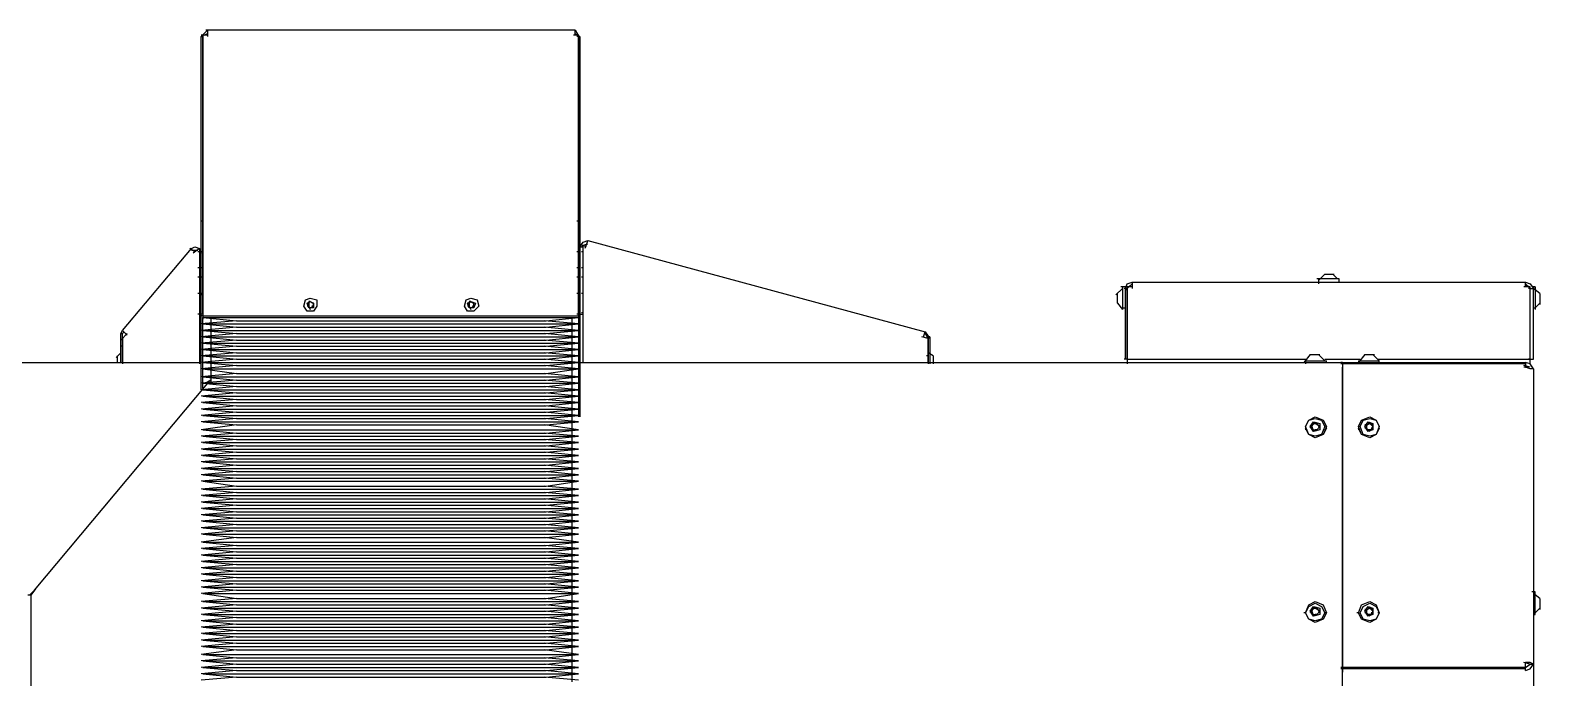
# Model space of a CAD drawing. Header units: inches. Extents: x 13215 to 16529, y 27038 to 34809.
# Drawn here: x 15402 to 16528, y 30977 to 31461 of the extents above; entities that cross this region are included whole.
import ezdxf

# ---------------------------------------------------------------- set-up
doc = ezdxf.new("R2010")
doc.units = ezdxf.units.IN
doc.header["$MEASUREMENT"] = 0
doc.layers.add('MAQUINAS', color=181, linetype='Continuous')

msp = doc.modelspace()

# ---------------------------------------------------------------- linework, layer by layer
at = {"layer": 'MAQUINAS'}
for points in [[(15529.1, 31455.7), (15533.9, 31460.5)], [(15533.9, 31456.9), (15529.1, 31456.9)], [(15530.3, 31455.7), (15529.1, 31455.7)], [(15529.1, 31455.7), (15530.3, 31455.7)], [(15529.1, 31262.9), (15529.1, 31455.7)], [(15530.3, 31456.9), (15530.3, 31262.9)], [(15530.3, 31262.9), (15530.3, 31455.7)], [(15531.5, 31456.9), (15533.9, 31458.1)], [(15808.2, 31460.5), (15532.7, 31460.5)], [(15533.9, 31460.5), (15533.9, 31455.7)], [(15810.6, 31456.9), (15807, 31456.9)], [(15808.2, 31456.9), (15808.2, 31460.5)], [(15808.2, 31460.5), (15811.8, 31454.5)], [(15808.2, 31458.1), (15810.6, 31455.7)], [(15810.6, 31455.7), (15809.4, 31455.7)], [(15811.8, 31455.7), (15809.4, 31455.7)], [(15810.6, 31264.1), (15810.6, 31456.9)], [(15810.6, 31455.7), (15810.6, 31261.7)], [(15811.8, 31455.7), (15811.8, 31261.7)], [(15530.3, 31318), (15529.1, 31318)], [(15810.6, 31318), (15809.4, 31318)], [(15470.4, 31236.5), (15521.9, 31297.6)], [(15524.3, 31295.2), (15520.7, 31297.6)], [(15521.9, 31297.6), (15524.3, 31298.8), (15527.9, 31297.6)], [(15521.9, 31296.4), (15526.7, 31296.4)], [(15527.9, 31297.6), (15523.1, 31294)], [(15527.9, 31295.2), (15526.7, 31295.2)], [(15529.1, 31295.2), (15526.7, 31295.2)], [(15527.9, 31297.6), (15529.1, 31294)], [(15527.9, 31297.6), (15527.9, 31211.4)], [(15527.9, 31295.2), (15527.9, 31247.3)], [(15530.3, 31295.2), (15529.1, 31295.2)], [(15810.6, 31295.2), (15809.4, 31295.2)], [(15811.8, 31298.8), (15814.2, 31302.4), (15817.8, 31303.6)], [(15811.8, 31298.8), (15814.2, 31298.8)], [(15816.6, 31298.8), (15813, 31300)], [(15814.2, 31298.8), (15813, 31298.8)], [(15814.2, 31295.2), (15813, 31295.2)], [(15814.2, 31300), (15817.8, 31301.2)], [(15814.2, 31248.5), (15814.2, 31300)], [(15814.2, 31248.5), (15814.2, 31298.8)], [(15817.8, 31303.6), (15815.4, 31297.6)], [(15817.8, 31303.6), (16069.3, 31235.3)], [(15527.9, 31283.2), (15526.7, 31283.2)], [(15530.3, 31283.2), (15529.1, 31283.2)], [(15810.6, 31283.2), (15809.4, 31283.2)], [(15814.2, 31283.2), (15813, 31283.2)], [(15527.9, 31276.1), (15526.7, 31276.1)], [(15530.3, 31276.1), (15529.1, 31276.1)], [(15810.6, 31276.1), (15809.4, 31276.1)], [(15814.2, 31276.1), (15813, 31276.1)], [(16219, 31267.7), (16220.2, 31271.3), (16223.8, 31272.5)], [(16223.8, 31272.5), (16517.3, 31272.5)], [(16223.8, 31272.5), (16223.8, 31267.7)], [(16378.3, 31274.9), (16361.6, 31274.9)], [(16367.6, 31278.5), (16362.8, 31273.7)], [(16362.8, 31274.9), (16362.8, 31271.3)], [(16367.6, 31278.5), (16374.7, 31278.5)], [(16377.1, 31274.9), (16373.5, 31278.5)], [(16378.3, 31272.5), (16378.3, 31274.9)], [(16517.3, 31272.5), (16520.9, 31271.3), (16523.3, 31267.7)], [(16517.3, 31268.9), (16517.3, 31272.5)], [(15527.9, 31264.1), (15526.7, 31264.1)], [(15530.3, 31262.9), (15527.9, 31262.9)], [(15530.3, 31264.1), (15529.1, 31264.1)], [(15529.1, 31247.3), (15529.1, 31262.9)], [(15530.3, 31262.9), (15530.3, 31264.1)], [(15530.3, 31262.9), (15530.3, 31264.1)], [(15530.3, 31262.9), (15530.3, 31246.1)], [(15530.3, 31248.5), (15530.3, 31262.9)], [(15610.6, 31260.5), (15615.4, 31259.3), (15615.4, 31254.5), (15613, 31250.9), (15608.2, 31250.9), (15605.8, 31254.5), (15607, 31259.3), (15610.6, 31260.5)], [(15730.3, 31260.5), (15735.1, 31259.3), (15736.3, 31254.5), (15732.7, 31250.9), (15728, 31250.9), (15725.6, 31254.5), (15726.8, 31259.3), (15730.3, 31260.5)], [(15810.6, 31264.1), (15809.4, 31264.1)], [(15810.6, 31264.1), (15810.6, 31261.7)], [(15810.6, 31262.9), (15810.6, 31264.1)], [(15810.6, 31247.3), (15810.6, 31262.9)], [(15810.6, 31262.9), (15811.8, 31262.9)], [(15810.6, 31262.9), (15810.6, 31247.3)], [(15811.8, 31262.9), (15811.8, 31246.1)], [(15814.2, 31264.1), (15813, 31264.1)], [(16216.6, 31267.7), (16211.8, 31262.9)], [(16213, 31256.9), (16213, 31264.1)], [(16219, 31268.9), (16215.4, 31268.9)], [(16216.6, 31268.9), (16216.6, 31252.1)], [(16220.2, 31267.7), (16217.8, 31267.7)], [(16223.8, 31268.9), (16219, 31268.9)], [(16219, 31268.9), (16219, 31266.5)], [(16220.2, 31267.7), (16219, 31267.7)], [(16219, 31215), (16219, 31267.7)], [(16222.6, 31270.1), (16220.2, 31267.7)], [(16220.2, 31268.9), (16220.2, 31213.8)], [(16220.2, 31215), (16220.2, 31267.7)], [(16221.4, 31268.9), (16223.8, 31271.3)], [(16520.9, 31268.9), (16516.1, 31268.9)], [(16517.3, 31271.3), (16520.9, 31267.7)], [(16520.9, 31268.9), (16517.3, 31270.1)], [(16520.9, 31267.7), (16519.7, 31267.7)], [(16520.9, 31215), (16520.9, 31268.9)], [(16520.9, 31267.7), (16523.3, 31267.7)], [(16520.9, 31215), (16520.9, 31267.7)], [(16524.5, 31268.9), (16522.1, 31268.9)], [(16523.3, 31268.9), (16523.3, 31266.5)], [(16523.3, 31215), (16523.3, 31267.7)], [(16528.1, 31264.1), (16523.3, 31267.7)], [(16524.5, 31268.9), (16524.5, 31252.1)], [(16528.1, 31264.1), (16528.1, 31255.7)], [(15610.6, 31258.1), (15608.2, 31255.7)], [(15610.6, 31258.1), (15608.2, 31255.7)], [(15610.6, 31258.1), (15613, 31256.9), (15613, 31253.3), (15609.4, 31253.3), (15608.2, 31256.9), (15610.6, 31258.1)], [(15609.4, 31256.9), (15608.2, 31256.9)], [(15609.4, 31254.5), (15608.2, 31254.5)], [(15610.6, 31258.1), (15609.4, 31258.1)], [(15613, 31256.9), (15609.4, 31258.1)], [(15613, 31256.9), (15609.4, 31258.1)], [(15609.4, 31256.9), (15609.4, 31253.3)], [(15609.4, 31256.9), (15609.4, 31253.3)], [(15609.4, 31254.5), (15610.6, 31252.1)], [(15609.4, 31254.5), (15610.6, 31252.1)], [(15610.6, 31253.3), (15609.4, 31253.3)], [(15610.6, 31253.3), (15613, 31254.5)], [(15610.6, 31253.3), (15613, 31254.5)], [(15613, 31256.9), (15611.8, 31256.9)], [(15613, 31254.5), (15611.8, 31254.5)], [(15613, 31254.5), (15613, 31256.9)], [(15613, 31254.5), (15613, 31256.9)], [(15730.3, 31258.1), (15728, 31255.7)], [(15730.3, 31258.1), (15728, 31255.7)], [(15730.3, 31258.1), (15733.9, 31256.9), (15732.7, 31253.3), (15729.1, 31253.3), (15728, 31256.9), (15730.3, 31258.1)], [(15729.1, 31256.9), (15728, 31256.9)], [(15729.1, 31254.5), (15728, 31254.5)], [(15730.3, 31258.1), (15729.1, 31258.1)], [(15732.7, 31256.9), (15729.1, 31258.1)], [(15732.7, 31256.9), (15729.1, 31258.1)], [(15729.1, 31256.9), (15729.1, 31253.3)], [(15729.1, 31256.9), (15729.1, 31253.3)], [(15729.1, 31254.5), (15730.3, 31252.1)], [(15729.1, 31254.5), (15730.3, 31252.1)], [(15730.3, 31253.3), (15729.1, 31253.3)], [(15730.3, 31253.3), (15732.7, 31254.5)], [(15730.3, 31253.3), (15732.7, 31254.5)], [(15732.7, 31256.9), (15731.5, 31256.9)], [(15732.7, 31254.5), (15731.5, 31254.5)], [(15732.7, 31254.5), (15732.7, 31256.9)], [(15732.7, 31254.5), (15732.7, 31256.9)], [(15814.2, 31249.7), (15813, 31249.7)], [(16213, 31256.9), (16216.6, 31252.1)], [(16216.6, 31253.3), (16219, 31253.3)], [(16523.3, 31253.3), (16524.5, 31253.3)], [(16524.5, 31253.3), (16528.1, 31256.9)], [(15527.9, 31248.5), (15526.7, 31248.5)], [(15529.1, 31248.5), (15526.7, 31248.5)], [(15530.3, 31247.3), (15527.9, 31247.3)], [(15530.3, 31248.5), (15529.1, 31248.5)], [(15529.1, 31192.2), (15529.1, 31247.3)], [(15555.5, 31243.7), (15529.1, 31241.3)], [(15555.5, 31238.9), (15529.1, 31236.5)], [(15530.3, 31248.5), (15530.3, 31244.9)], [(15530.3, 31247.3), (15810.6, 31247.3)], [(15530.3, 31246.1), (15810.6, 31246.1)], [(15530.3, 31246.1), (15555.5, 31243.7)], [(15530.3, 31193.4), (15530.3, 31246.1)], [(15530.3, 31241.3), (15810.6, 31241.3)], [(15530.3, 31241.3), (15555.5, 31238.9)], [(15536.3, 31246.1), (15536.3, 31241.3)], [(15536.3, 31241.3), (15536.3, 31236.5)], [(15555.5, 31243.7), (15786.6, 31243.7)], [(15555.5, 31238.9), (15786.6, 31238.9)], [(15810.6, 31241.3), (15785.4, 31243.7)], [(15810.6, 31236.5), (15785.4, 31238.9)], [(15786.6, 31243.7), (15810.6, 31246.1)], [(15786.6, 31238.9), (15810.6, 31241.3)], [(15805.8, 31246.1), (15805.8, 31241.3)], [(15805.8, 31241.3), (15805.8, 31236.5)], [(15810.6, 31248.5), (15809.4, 31248.5)], [(15810.6, 31248.5), (15810.6, 31244.9)], [(15810.6, 31247.3), (15811.8, 31247.3)], [(15810.6, 31246.1), (15810.6, 31171.9)], [(15811.8, 31248.5), (15814.2, 31248.5)], [(15811.8, 31247.3), (15811.8, 31171.9)], [(15814.2, 31212.6), (15814.2, 31248.5)], [(15469.2, 31234.1), (15470.4, 31236.5)], [(15469.2, 31234.1), (15470.4, 31234.1)], [(15469.2, 31212.6), (15469.2, 31234.1)], [(15474, 31234.1), (15469.2, 31229.3)], [(15470.4, 31236.5), (15474, 31232.9)], [(15470.4, 31234.1), (15471.6, 31235.3)], [(15470.4, 31212.6), (15470.4, 31234.1)], [(15470.4, 31230.5), (15470.4, 31211.4)], [(15555.5, 31234.1), (15529.1, 31231.7)], [(15555.5, 31229.3), (15529.1, 31226.9)], [(15530.3, 31236.5), (15810.6, 31236.5)], [(15530.3, 31236.5), (15555.5, 31234.1)], [(15530.3, 31231.7), (15810.6, 31231.7)], [(15530.3, 31231.7), (15555.5, 31229.3)], [(15530.3, 31226.9), (15810.6, 31226.9)], [(15530.3, 31226.9), (15555.5, 31224.6)], [(15536.3, 31236.5), (15536.3, 31231.7)], [(15536.3, 31231.7), (15536.3, 31225.7)], [(15536.3, 31226.9), (15536.3, 31221)], [(15555.5, 31234.1), (15786.6, 31234.1)], [(15555.5, 31229.3), (15786.6, 31229.3)], [(15810.6, 31231.7), (15785.4, 31234.1)], [(15810.6, 31226.9), (15785.4, 31229.3)], [(15786.6, 31234.1), (15810.6, 31236.5)], [(15786.6, 31229.3), (15810.6, 31231.7)], [(15786.6, 31224.6), (15810.6, 31226.9)], [(15805.8, 31236.5), (15805.8, 31231.7)], [(15805.8, 31231.7), (15805.8, 31225.7)], [(15805.8, 31226.9), (15805.8, 31221)], [(16071.7, 31230.5), (16066.9, 31231.7)], [(16068.1, 31231.7), (16069.3, 31235.3)], [(16069.3, 31235.3), (16072.9, 31230.5)], [(16069.3, 31234.1), (16071.7, 31230.5)], [(16072.9, 31231.7), (16070.5, 31231.7)], [(16071.7, 31231.7), (16071.7, 31211.4)], [(16071.7, 31212.6), (16071.7, 31230.5)], [(16072.9, 31231.7), (16072.9, 31211.4)], [(15469.2, 31219.8), (15465.6, 31216.2)], [(15466.8, 31212.6), (15466.8, 31217.4)], [(15470.4, 31224.6), (15469.2, 31224.6)], [(15555.5, 31224.6), (15529.1, 31222.2)], [(15555.5, 31219.8), (15529.1, 31217.4)], [(15530.3, 31222.2), (15810.6, 31222.2)], [(15530.3, 31222.2), (15555.5, 31219.8)], [(15530.3, 31217.4), (15810.6, 31217.4)], [(15530.3, 31217.4), (15555.5, 31215)], [(15536.3, 31221), (15536.3, 31216.2)], [(15536.3, 31216.2), (15536.3, 31211.4)], [(15555.5, 31224.6), (15786.6, 31224.6)], [(15555.5, 31219.8), (15786.6, 31219.8)], [(15810.6, 31222.2), (15785.4, 31224.6)], [(15810.6, 31217.4), (15785.4, 31219.8)], [(15786.6, 31219.8), (15810.6, 31222.2)], [(15786.6, 31215), (15810.6, 31217.4)], [(15805.8, 31221), (15805.8, 31216.2)], [(15805.8, 31216.2), (15805.8, 31211.4)], [(16071.7, 31217.4), (16070.5, 31217.4)], [(16075.3, 31217.4), (16071.7, 31219.8)], [(16075.3, 31217.4), (16075.3, 31211.4)], [(16356.8, 31218.6), (16352, 31212.6)], [(16356.8, 31218.6), (16364, 31218.6)], [(16367.6, 31213.8), (16362.8, 31218.6)], [(16397.5, 31218.6), (16392.7, 31212.6)], [(16397.5, 31218.6), (16404.7, 31218.6)], [(16408.3, 31213.8), (16403.5, 31218.6)], [(14895.5, 31212.6), (15529.1, 31212.6)], [(15555.5, 31215), (15529.1, 31212.6)], [(15555.5, 31210.2), (15529.1, 31207.8)], [(15555.5, 31204.2), (15529.1, 31201.8)], [(15530.3, 31212.6), (15536.3, 31212.6)], [(15530.3, 31212.6), (15810.6, 31212.6)], [(15530.3, 31212.6), (15555.5, 31210.2)], [(15530.3, 31207.8), (15810.6, 31207.8)], [(15530.3, 31207.8), (15555.5, 31204.2)], [(15536.3, 31211.4), (15536.3, 31206.6)], [(15536.3, 31206.6), (15536.3, 31201.8)], [(15555.5, 31215), (15786.6, 31215)], [(15555.5, 31210.2), (15786.6, 31210.2)], [(15555.5, 31204.2), (15786.6, 31204.2)], [(15810.6, 31212.6), (15785.4, 31215)], [(15810.6, 31207.8), (15785.4, 31210.2)], [(15810.6, 31201.8), (15785.4, 31204.2)], [(15786.6, 31210.2), (15810.6, 31212.6)], [(15786.6, 31204.2), (15810.6, 31207.8)], [(15805.8, 31212.6), (15810.6, 31212.6)], [(15805.8, 31211.4), (15805.8, 31206.6)], [(15805.8, 31206.6), (15805.8, 31201.8)], [(15811.8, 31212.6), (16380.7, 31212.6)], [(16220.2, 31215), (16217.8, 31215)], [(16220.2, 31215), (16219, 31215)], [(16220.2, 31215), (16354.4, 31215)], [(16220.2, 31215), (16354.4, 31215)], [(16220.2, 31215), (16220.2, 31211.4)], [(16353.2, 31213.8), (16368.8, 31213.8)], [(16353.2, 31213.8), (16353.2, 31211.4)], [(16367.6, 31215), (16393.9, 31215)], [(16367.6, 31215), (16393.9, 31215)], [(16368.8, 31212.6), (16368.8, 31213.8)], [(16380.7, 31212.6), (16379.5, 31212.6)], [(16517.3, 31211.4), (16379.5, 31211.4)], [(16380.7, 31212.6), (16380.7, 31207.8)], [(16380.7, 31212.6), (16517.3, 31212.6)], [(16380.7, 31211.4), (16380.7, 30983.8)], [(16380.7, 30988.6), (16380.7, 31209)], [(16392.7, 31213.8), (16408.3, 31213.8)], [(16392.7, 31213.8), (16392.7, 31211.4)], [(16407.1, 31215), (16520.9, 31215)], [(16407.1, 31215), (16520.9, 31215)], [(16408.3, 31212.6), (16408.3, 31213.8)], [(16520.9, 31209), (16516.1, 31210.2)], [(16519.7, 31209), (16516.1, 31209)], [(16523.3, 31207.8), (16520.9, 31211.4), (16517.3, 31212.6)], [(16517.3, 31212.6), (16517.3, 31210.2)], [(16517.3, 31209), (16517.3, 31211.4)], [(16523.3, 31207.8), (16520.9, 31207.8), (16517.3, 31209)], [(16517.3, 31209), (16519.7, 31209)], [(16519.7, 31209), (16518.5, 31209)], [(16520.9, 31215), (16519.7, 31215)], [(16520.9, 31215), (16523.3, 31215)], [(16520.9, 31211.4), (16520.9, 31215)], [(16523.3, 31207.8), (16523.3, 30986.2)], [(15533.9, 31197), (15404.6, 31042.5)], [(15555.5, 31199.4), (15529.1, 31197)], [(15555.5, 31194.6), (15529.1, 31192.2)], [(15530.3, 31201.8), (15810.6, 31201.8)], [(15530.3, 31201.8), (15555.5, 31199.4)], [(15530.3, 31197), (15810.6, 31197)], [(15530.3, 31197), (15555.5, 31194.6)], [(15536.3, 31199.4), (15532.7, 31197)], [(15536.3, 31201.8), (15536.3, 31198.2)], [(15555.5, 31199.4), (15786.6, 31199.4)], [(15555.5, 31194.6), (15786.6, 31194.6)], [(15810.6, 31197), (15785.4, 31199.4)], [(15810.6, 31192.2), (15785.4, 31194.6)], [(15786.6, 31199.4), (15810.6, 31201.8)], [(15786.6, 31194.6), (15810.6, 31197)], [(15805.8, 31201.8), (15805.8, 31197)], [(15805.8, 31197), (15805.8, 31192.2)], [(15555.5, 31189.8), (15529.1, 31187.4)], [(15555.5, 31185), (15529.1, 31182.6)], [(15530.3, 31192.2), (15810.6, 31192.2)], [(15530.3, 31192.2), (15555.5, 31189.8)], [(15530.3, 31187.4), (15810.6, 31187.4)], [(15530.3, 31187.4), (15555.5, 31185)], [(15530.3, 31182.6), (15810.6, 31182.6)], [(15530.3, 31182.6), (15555.5, 31180.2)], [(15555.5, 31189.8), (15786.6, 31189.8)], [(15555.5, 31185), (15786.6, 31185)], [(15810.6, 31187.4), (15785.4, 31189.8)], [(15810.6, 31182.6), (15785.4, 31185)], [(15786.6, 31189.8), (15810.6, 31192.2)], [(15786.6, 31185), (15810.6, 31187.4)], [(15786.6, 31180.2), (15810.6, 31182.6)], [(15805.8, 31192.2), (15805.8, 31186.2)], [(15805.8, 31187.4), (15805.8, 31181.4)], [(15805.8, 31182.6), (15805.8, 31176.6)], [(15555.5, 31180.2), (15529.1, 31177.8)], [(15555.5, 31175.4), (15529.1, 31173)], [(15555.5, 31170.7), (15529.1, 31168.3)], [(15530.3, 31177.8), (15810.6, 31177.8)], [(15530.3, 31177.8), (15555.5, 31175.4)], [(15530.3, 31173), (15810.6, 31173)], [(15530.3, 31173), (15555.5, 31170.7)], [(15555.5, 31180.2), (15786.6, 31180.2)], [(15555.5, 31175.4), (15786.6, 31175.4)], [(15555.5, 31170.7), (15786.6, 31170.7)], [(15810.6, 31177.8), (15785.4, 31180.2)], [(15810.6, 31173), (15785.4, 31175.4)], [(15810.6, 31168.3), (15785.4, 31170.7)], [(15786.6, 31175.4), (15810.6, 31177.8)], [(15786.6, 31170.7), (15810.6, 31173)], [(15805.8, 31176.6), (15805.8, 31171.9)], [(15805.8, 31171.9), (15805.8, 31167.1)], [(15810.6, 31173), (15809.4, 31173)], [(15811.8, 31173), (15810.6, 31173)], [(15810.6, 31173), (15811.8, 31173)], [(16368.8, 31164.7), (16366.4, 31158.7), (16360.4, 31156.3), (16355.6, 31158.7), (16353.2, 31164.7), (16355.6, 31169.5), (16360.4, 31171.9), (16366.4, 31169.5), (16368.8, 31164.7)], [(16353.2, 31164.7), (16355.6, 31169.5), (16360.4, 31170.7), (16365.2, 31169.5), (16367.6, 31164.7), (16365.2, 31158.7), (16360.4, 31157.5), (16355.6, 31158.7), (16353.2, 31164.7)], [(16392.7, 31164.7), (16395.1, 31169.5), (16401.1, 31171.9), (16405.9, 31169.5), (16408.3, 31164.7), (16405.9, 31158.7), (16401.1, 31156.3), (16395.1, 31158.7), (16392.7, 31164.7)], [(16393.9, 31164.7), (16396.3, 31169.5), (16401.1, 31170.7), (16405.9, 31169.5), (16408.3, 31164.7), (16405.9, 31158.7), (16401.1, 31157.5), (16396.3, 31158.7), (16393.9, 31164.7)], [(15555.5, 31165.9), (15529.1, 31162.3)], [(15555.5, 31159.9), (15529.1, 31157.5)], [(15530.3, 31168.3), (15810.6, 31168.3)], [(15530.3, 31168.3), (15555.5, 31165.9)], [(15530.3, 31162.3), (15810.6, 31162.3)], [(15530.3, 31162.3), (15555.5, 31159.9)], [(15555.5, 31165.9), (15786.6, 31165.9)], [(15555.5, 31159.9), (15786.6, 31159.9)], [(15810.6, 31162.3), (15785.4, 31165.9)], [(15810.6, 31157.5), (15785.4, 31159.9)], [(15786.6, 31165.9), (15810.6, 31168.3)], [(15786.6, 31159.9), (15810.6, 31162.3)], [(15805.8, 31167.1), (15805.8, 31162.3)], [(15805.8, 31162.3), (15805.8, 31157.5)], [(16353.2, 31164.7), (16353.2, 31162.3)], [(16368.8, 31163.5), (16366.4, 31158.7), (16360.4, 31156.3), (16355.6, 31158.7), (16353.2, 31163.5)], [(16356.8, 31164.7), (16359.2, 31168.3), (16364, 31167.1), (16364, 31162.3), (16359.2, 31161.1), (16356.8, 31164.7)], [(16359.2, 31167.1), (16356.8, 31163.5)], [(16359.2, 31167.1), (16356.8, 31163.5)], [(16358, 31164.7), (16356.8, 31164.7)], [(16358, 31164.7), (16356.8, 31164.7)], [(16359.2, 31167.1), (16358, 31167.1)], [(16359.2, 31167.1), (16358, 31167.1)], [(16359.2, 31167.1), (16358, 31167.1)], [(16358, 31164.7), (16359.2, 31167.1)], [(16359.2, 31167.1), (16358, 31167.1)], [(16361.6, 31167.1), (16358, 31167.1)], [(16361.6, 31167.1), (16358, 31167.1)], [(16358, 31164.7), (16359.2, 31161.1)], [(16358, 31164.7), (16359.2, 31161.1)], [(16359.2, 31162.3), (16358, 31162.3)], [(16359.2, 31167.1), (16361.6, 31167.1)], [(16359.2, 31162.3), (16361.6, 31162.3)], [(16359.2, 31162.3), (16361.6, 31162.3)], [(16361.6, 31167.1), (16360.4, 31167.1)], [(16361.6, 31167.1), (16360.4, 31167.1)], [(16361.6, 31167.1), (16360.4, 31167.1)], [(16361.6, 31167.1), (16360.4, 31167.1)], [(16364, 31164.7), (16360.4, 31167.1)], [(16364, 31164.7), (16360.4, 31167.1)], [(16361.6, 31162.3), (16360.4, 31162.3)], [(16361.6, 31167.1), (16364, 31163.5)], [(16361.6, 31162.3), (16364, 31164.7)], [(16361.6, 31162.3), (16364, 31164.7)], [(16364, 31164.7), (16362.8, 31164.7)], [(16368.8, 31163.5), (16368.8, 31164.7)], [(16392.7, 31164.7), (16392.7, 31162.3)], [(16408.3, 31163.5), (16405.9, 31158.7), (16401.1, 31156.3), (16395.1, 31158.7), (16392.7, 31163.5)], [(16397.5, 31164.7), (16399.9, 31168.3), (16403.5, 31167.1), (16403.5, 31162.3), (16399.9, 31161.1), (16397.5, 31164.7)], [(16401.1, 31167.1), (16397.5, 31164.7)], [(16401.1, 31167.1), (16397.5, 31164.7)], [(16398.7, 31165.9), (16397.5, 31165.9)], [(16398.7, 31165.9), (16397.5, 31165.9)], [(16398.7, 31163.5), (16397.5, 31163.5)], [(16398.7, 31165.9), (16401.1, 31167.1)], [(16398.7, 31165.9), (16398.7, 31162.3)], [(16398.7, 31165.9), (16398.7, 31162.3)], [(16398.7, 31163.5), (16401.1, 31161.1)], [(16398.7, 31163.5), (16401.1, 31161.1)], [(16401.1, 31167.1), (16399.9, 31167.1)], [(16401.1, 31167.1), (16399.9, 31167.1)], [(16401.1, 31167.1), (16399.9, 31167.1)], [(16401.1, 31167.1), (16399.9, 31167.1)], [(16403.5, 31165.9), (16399.9, 31167.1)], [(16403.5, 31165.9), (16399.9, 31167.1)], [(16401.1, 31162.3), (16399.9, 31162.3)], [(16401.1, 31167.1), (16403.5, 31164.7)], [(16401.1, 31162.3), (16403.5, 31163.5)], [(16401.1, 31162.3), (16403.5, 31163.5)], [(16403.5, 31165.9), (16402.3, 31165.9)], [(16403.5, 31165.9), (16402.3, 31165.9)], [(16403.5, 31163.5), (16402.3, 31163.5)], [(16403.5, 31163.5), (16403.5, 31165.9)], [(16403.5, 31163.5), (16403.5, 31165.9)], [(16408.3, 31163.5), (16408.3, 31164.7)], [(15555.5, 31155.1), (15529.1, 31152.7)], [(15555.5, 31150.3), (15529.1, 31147.9)], [(15530.3, 31157.5), (15810.6, 31157.5)], [(15530.3, 31157.5), (15555.5, 31155.1)], [(15530.3, 31152.7), (15810.6, 31152.7)], [(15530.3, 31152.7), (15555.5, 31150.3)], [(15530.3, 31147.9), (15810.6, 31147.9)], [(15530.3, 31147.9), (15555.5, 31145.5)], [(15555.5, 31155.1), (15786.6, 31155.1)], [(15555.5, 31150.3), (15786.6, 31150.3)], [(15810.6, 31152.7), (15785.4, 31155.1)], [(15810.6, 31147.9), (15785.4, 31150.3)], [(15786.6, 31155.1), (15810.6, 31157.5)], [(15786.6, 31150.3), (15810.6, 31152.7)], [(15786.6, 31145.5), (15810.6, 31147.9)], [(15805.8, 31157.5), (15805.8, 31152.7)], [(15805.8, 31152.7), (15805.8, 31147.9)], [(15805.8, 31147.9), (15805.8, 31141.9)], [(15555.5, 31145.5), (15529.1, 31143.1)], [(15555.5, 31140.7), (15529.1, 31138.3)], [(15530.3, 31143.1), (15810.6, 31143.1)], [(15530.3, 31143.1), (15555.5, 31140.7)], [(15530.3, 31138.3), (15810.6, 31138.3)], [(15530.3, 31138.3), (15555.5, 31135.9)], [(15555.5, 31145.5), (15786.6, 31145.5)], [(15555.5, 31140.7), (15786.6, 31140.7)], [(15810.6, 31143.1), (15785.4, 31145.5)], [(15810.6, 31138.3), (15785.4, 31140.7)], [(15786.6, 31140.7), (15810.6, 31143.1)], [(15786.6, 31135.9), (15810.6, 31138.3)], [(15805.8, 31143.1), (15805.8, 31137.1)], [(15805.8, 31137.1), (15805.8, 31132.3)], [(15555.5, 31135.9), (15529.1, 31133.5)], [(15555.5, 31131.1), (15529.1, 31128.7)], [(15555.5, 31126.3), (15529.1, 31123.9)], [(15530.3, 31133.5), (15810.6, 31133.5)], [(15530.3, 31133.5), (15555.5, 31131.1)], [(15530.3, 31128.7), (15810.6, 31128.7)], [(15530.3, 31128.7), (15555.5, 31126.3)], [(15555.5, 31135.9), (15786.6, 31135.9)], [(15555.5, 31131.1), (15786.6, 31131.1)], [(15555.5, 31126.3), (15786.6, 31126.3)], [(15810.6, 31133.5), (15785.4, 31135.9)], [(15810.6, 31128.7), (15785.4, 31131.1)], [(15810.6, 31123.9), (15785.4, 31126.3)], [(15786.6, 31131.1), (15810.6, 31133.5)], [(15786.6, 31126.3), (15810.6, 31128.7)], [(15805.8, 31132.3), (15805.8, 31127.5)], [(15805.8, 31127.5), (15805.8, 31122.7)], [(15555.5, 31120.3), (15529.1, 31118)], [(15555.5, 31115.6), (15529.1, 31113.2)], [(15530.3, 31123.9), (15810.6, 31123.9)], [(15530.3, 31123.9), (15555.5, 31120.3)], [(15530.3, 31118), (15810.6, 31118)], [(15530.3, 31118), (15555.5, 31115.6)], [(15555.5, 31120.3), (15786.6, 31120.3)], [(15555.5, 31115.6), (15786.6, 31115.6)], [(15810.6, 31118), (15785.4, 31120.3)], [(15810.6, 31113.2), (15785.4, 31115.6)], [(15786.6, 31120.3), (15810.6, 31123.9)], [(15786.6, 31115.6), (15810.6, 31118)], [(15805.8, 31122.7), (15805.8, 31118)], [(15805.8, 31118), (15805.8, 31113.2)], [(15555.5, 31110.8), (15529.1, 31108.4)], [(15555.5, 31106), (15529.1, 31103.6)], [(15530.3, 31113.2), (15810.6, 31113.2)], [(15530.3, 31113.2), (15555.5, 31110.8)], [(15530.3, 31108.4), (15810.6, 31108.4)], [(15530.3, 31108.4), (15555.5, 31106)], [(15530.3, 31103.6), (15810.6, 31103.6)], [(15530.3, 31103.6), (15555.5, 31101.2)], [(15555.5, 31110.8), (15786.6, 31110.8)], [(15555.5, 31106), (15786.6, 31106)], [(15810.6, 31108.4), (15785.4, 31110.8)], [(15810.6, 31103.6), (15785.4, 31106)], [(15786.6, 31110.8), (15810.6, 31113.2)], [(15786.6, 31106), (15810.6, 31108.4)], [(15786.6, 31101.2), (15810.6, 31103.6)], [(15805.8, 31113.2), (15805.8, 31108.4)], [(15805.8, 31108.4), (15805.8, 31102.4)], [(15805.8, 31103.6), (15805.8, 31097.6)], [(15555.5, 31101.2), (15529.1, 31098.8)], [(15555.5, 31096.4), (15529.1, 31094)], [(15555.5, 31091.6), (15529.1, 31089.2)], [(15530.3, 31098.8), (15810.6, 31098.8)], [(15530.3, 31098.8), (15555.5, 31096.4)], [(15530.3, 31094), (15810.6, 31094)], [(15530.3, 31094), (15555.5, 31091.6)], [(15555.5, 31101.2), (15786.6, 31101.2)], [(15555.5, 31096.4), (15786.6, 31096.4)], [(15555.5, 31091.6), (15786.6, 31091.6)], [(15810.6, 31098.8), (15785.4, 31101.2)], [(15810.6, 31094), (15785.4, 31096.4)], [(15810.6, 31089.2), (15785.4, 31091.6)], [(15786.6, 31096.4), (15810.6, 31098.8)], [(15786.6, 31091.6), (15810.6, 31094)], [(15805.8, 31098.8), (15805.8, 31092.8)], [(15805.8, 31092.8), (15805.8, 31088)], [(15555.5, 31086.8), (15529.1, 31084.4)], [(15555.5, 31082), (15529.1, 31078.4)], [(15530.3, 31089.2), (15810.6, 31089.2)], [(15530.3, 31089.2), (15555.5, 31086.8)], [(15530.3, 31084.4), (15810.6, 31084.4)], [(15530.3, 31084.4), (15555.5, 31082)], [(15555.5, 31086.8), (15786.6, 31086.8)], [(15555.5, 31082), (15786.6, 31082)], [(15810.6, 31084.4), (15785.4, 31086.8)], [(15810.6, 31078.4), (15785.4, 31082)], [(15786.6, 31086.8), (15810.6, 31089.2)], [(15786.6, 31082), (15810.6, 31084.4)], [(15805.8, 31088), (15805.8, 31083.2)], [(15805.8, 31083.2), (15805.8, 31078.4)], [(15555.5, 31076), (15529.1, 31073.6)], [(15555.5, 31071.2), (15529.1, 31068.8)], [(15530.3, 31078.4), (15810.6, 31078.4)], [(15530.3, 31078.4), (15555.5, 31076)], [(15530.3, 31073.6), (15810.6, 31073.6)], [(15530.3, 31073.6), (15555.5, 31071.2)], [(15530.3, 31068.8), (15810.6, 31068.8)], [(15530.3, 31068.8), (15555.5, 31066.4)], [(15555.5, 31076), (15786.6, 31076)], [(15555.5, 31071.2), (15786.6, 31071.2)], [(15810.6, 31073.6), (15785.4, 31076)], [(15810.6, 31068.8), (15785.4, 31071.2)], [(15786.6, 31076), (15810.6, 31078.4)], [(15786.6, 31071.2), (15810.6, 31073.6)], [(15786.6, 31066.4), (15810.6, 31068.8)], [(15805.8, 31078.4), (15805.8, 31073.6)], [(15805.8, 31073.6), (15805.8, 31068.8)], [(15805.8, 31068.8), (15805.8, 31064.1)], [(15555.5, 31066.4), (15529.1, 31064.1)], [(15555.5, 31061.7), (15529.1, 31059.3)], [(15530.3, 31064.1), (15810.6, 31064.1)], [(15530.3, 31064.1), (15555.5, 31061.7)], [(15530.3, 31059.3), (15810.6, 31059.3)], [(15530.3, 31059.3), (15555.5, 31056.9)], [(15555.5, 31066.4), (15786.6, 31066.4)], [(15555.5, 31061.7), (15786.6, 31061.7)], [(15810.6, 31064.1), (15785.4, 31066.4)], [(15810.6, 31059.3), (15785.4, 31061.7)], [(15786.6, 31061.7), (15810.6, 31064.1)], [(15786.6, 31056.9), (15810.6, 31059.3)], [(15805.8, 31064.1), (15805.8, 31058.1)], [(15805.8, 31059.3), (15805.8, 31053.3)], [(15555.5, 31056.9), (15529.1, 31054.5)], [(15555.5, 31052.1), (15529.1, 31049.7)], [(15555.5, 31047.3), (15529.1, 31044.9)], [(15530.3, 31054.5), (15810.6, 31054.5)], [(15530.3, 31054.5), (15555.5, 31052.1)], [(15530.3, 31049.7), (15810.6, 31049.7)], [(15530.3, 31049.7), (15555.5, 31047.3)], [(15555.5, 31056.9), (15786.6, 31056.9)], [(15555.5, 31052.1), (15786.6, 31052.1)], [(15555.5, 31047.3), (15786.6, 31047.3)], [(15810.6, 31054.5), (15785.4, 31056.9)], [(15810.6, 31049.7), (15785.4, 31052.1)], [(15810.6, 31044.9), (15785.4, 31047.3)], [(15786.6, 31052.1), (15810.6, 31054.5)], [(15786.6, 31047.3), (15810.6, 31049.7)], [(15805.8, 31053.3), (15805.8, 31048.5)], [(15805.8, 31048.5), (15805.8, 31043.7)], [(15402.2, 31038.9), (15399.8, 31038.9)], [(15401, 31038.9), (15405.8, 31043.7)], [(15402.2, 31038.9), (15405.8, 31043.7)], [(15402.2, 29249.4), (15402.2, 31038.9)], [(15555.5, 31042.5), (15529.1, 31040.1)], [(15555.5, 31036.5), (15529.1, 31034.1)], [(15530.3, 31044.9), (15810.6, 31044.9)], [(15530.3, 31044.9), (15555.5, 31042.5)], [(15530.3, 31040.1), (15810.6, 31040.1)], [(15530.3, 31040.1), (15555.5, 31036.5)], [(15555.5, 31042.5), (15786.6, 31042.5)], [(15555.5, 31036.5), (15786.6, 31036.5)], [(15810.6, 31040.1), (15785.4, 31042.5)], [(15810.6, 31034.1), (15785.4, 31036.5)], [(15786.6, 31042.5), (15810.6, 31044.9)], [(15786.6, 31036.5), (15810.6, 31040.1)], [(15805.8, 31043.7), (15805.8, 31038.9)], [(15805.8, 31038.9), (15805.8, 31034.1)], [(16524.5, 31041.3), (16522.1, 31041.3)], [(16528.1, 31036.5), (16523.3, 31040.1)], [(16524.5, 31024.5), (16524.5, 31041.3)], [(16528.1, 31036.5), (16528.1, 31028.1)], [(15555.5, 31031.7), (15529.1, 31029.3)], [(15555.5, 31026.9), (15529.1, 31024.5)], [(15530.3, 31034.1), (15810.6, 31034.1)], [(15530.3, 31034.1), (15555.5, 31031.7)], [(15530.3, 31029.3), (15810.6, 31029.3)], [(15530.3, 31029.3), (15555.5, 31026.9)], [(15530.3, 31024.5), (15810.6, 31024.5)], [(15530.3, 31024.5), (15555.5, 31022.1)], [(15555.5, 31031.7), (15786.6, 31031.7)], [(15555.5, 31026.9), (15786.6, 31026.9)], [(15810.6, 31029.3), (15785.4, 31031.7)], [(15810.6, 31024.5), (15785.4, 31026.9)], [(15786.6, 31031.7), (15810.6, 31034.1)], [(15786.6, 31026.9), (15810.6, 31029.3)], [(15786.6, 31022.1), (15810.6, 31024.5)], [(15805.8, 31034.1), (15805.8, 31029.3)], [(15805.8, 31029.3), (15805.8, 31024.5)], [(15805.8, 31024.5), (15805.8, 31018.5)], [(16353.2, 31025.7), (16352, 31025.7)], [(16353.2, 31025.7), (16355.6, 31031.7), (16360.4, 31034.1), (16366.4, 31031.7), (16368.8, 31025.7), (16366.4, 31020.9), (16360.4, 31018.5), (16355.6, 31020.9), (16353.2, 31025.7)], [(16353.2, 31025.7), (16355.6, 31030.5), (16360.4, 31032.9), (16365.2, 31030.5), (16367.6, 31025.7), (16365.2, 31020.9), (16360.4, 31019.7), (16355.6, 31020.9), (16353.2, 31025.7)], [(16368.8, 31025.7), (16366.4, 31020.9), (16360.4, 31018.5), (16355.6, 31020.9), (16353.2, 31025.7)], [(16356.8, 31026.9), (16359.2, 31030.5), (16364, 31029.3), (16364, 31024.5), (16359.2, 31023.3), (16356.8, 31026.9)], [(16359.2, 31029.3), (16356.8, 31025.7)], [(16359.2, 31029.3), (16356.8, 31025.7)], [(16358, 31026.9), (16356.8, 31026.9)], [(16358, 31026.9), (16356.8, 31026.9)], [(16359.2, 31029.3), (16358, 31029.3)], [(16359.2, 31029.3), (16358, 31029.3)], [(16359.2, 31029.3), (16358, 31029.3)], [(16358, 31026.9), (16359.2, 31029.3)], [(16359.2, 31029.3), (16358, 31029.3)], [(16361.6, 31029.3), (16358, 31029.3)], [(16361.6, 31029.3), (16358, 31029.3)], [(16358, 31026.9), (16359.2, 31023.3)], [(16358, 31026.9), (16359.2, 31023.3)], [(16359.2, 31024.5), (16358, 31024.5)], [(16359.2, 31029.3), (16361.6, 31029.3)], [(16359.2, 31024.5), (16361.6, 31024.5)], [(16359.2, 31024.5), (16361.6, 31024.5)], [(16361.6, 31029.3), (16360.4, 31029.3)], [(16361.6, 31029.3), (16360.4, 31029.3)], [(16361.6, 31029.3), (16360.4, 31029.3)], [(16361.6, 31029.3), (16360.4, 31029.3)], [(16364, 31026.9), (16360.4, 31029.3)], [(16364, 31026.9), (16360.4, 31029.3)], [(16361.6, 31024.5), (16360.4, 31024.5)], [(16361.6, 31029.3), (16364, 31025.7)], [(16361.6, 31024.5), (16364, 31026.9)], [(16361.6, 31024.5), (16364, 31026.9)], [(16364, 31026.9), (16362.8, 31026.9)], [(16368.8, 31025.7), (16367.6, 31025.7)], [(16392.7, 31025.7), (16391.5, 31025.7)], [(16392.7, 31025.7), (16395.1, 31031.7), (16401.1, 31034.1), (16405.9, 31031.7), (16408.3, 31025.7), (16405.9, 31020.9), (16401.1, 31018.5), (16395.1, 31020.9), (16392.7, 31025.7)], [(16408.3, 31025.7), (16405.9, 31020.9), (16401.1, 31018.5), (16395.1, 31020.9), (16392.7, 31025.7)], [(16408.3, 31025.7), (16405.9, 31020.9), (16401.1, 31019.7), (16396.3, 31020.9), (16393.9, 31025.7), (16396.3, 31030.5), (16401.1, 31032.9), (16405.9, 31030.5), (16408.3, 31025.7)], [(16397.5, 31026.9), (16399.9, 31030.5), (16403.5, 31029.3), (16403.5, 31024.5), (16399.9, 31023.3), (16397.5, 31026.9)], [(16401.1, 31029.3), (16397.5, 31026.9)], [(16401.1, 31029.3), (16397.5, 31026.9)], [(16398.7, 31028.1), (16397.5, 31028.1)], [(16398.7, 31028.1), (16397.5, 31028.1)], [(16398.7, 31025.7), (16397.5, 31025.7)], [(16398.7, 31028.1), (16401.1, 31029.3)], [(16398.7, 31028.1), (16398.7, 31024.5)], [(16398.7, 31028.1), (16398.7, 31024.5)], [(16398.7, 31025.7), (16401.1, 31023.3)], [(16398.7, 31025.7), (16401.1, 31023.3)], [(16401.1, 31029.3), (16399.9, 31029.3)], [(16401.1, 31029.3), (16399.9, 31029.3)], [(16401.1, 31029.3), (16399.9, 31029.3)], [(16401.1, 31029.3), (16399.9, 31029.3)], [(16403.5, 31028.1), (16399.9, 31029.3)], [(16403.5, 31028.1), (16399.9, 31029.3)], [(16401.1, 31024.5), (16399.9, 31024.5)], [(16401.1, 31029.3), (16403.5, 31026.9)], [(16401.1, 31024.5), (16403.5, 31025.7)], [(16401.1, 31024.5), (16403.5, 31025.7)], [(16403.5, 31028.1), (16402.3, 31028.1)], [(16403.5, 31028.1), (16402.3, 31028.1)], [(16403.5, 31025.7), (16402.3, 31025.7)], [(16403.5, 31025.7), (16403.5, 31028.1)], [(16403.5, 31025.7), (16403.5, 31028.1)], [(16408.3, 31025.7), (16407.1, 31025.7)], [(16523.3, 31024.5), (16524.5, 31024.5)], [(16524.5, 31025.7), (16528.1, 31029.3)], [(15555.5, 31022.1), (15529.1, 31019.7)], [(15555.5, 31017.3), (15529.1, 31014.9)], [(15555.5, 31012.5), (15529.1, 31010.2)], [(15530.3, 31019.7), (15810.6, 31019.7)], [(15530.3, 31019.7), (15555.5, 31017.3)], [(15530.3, 31014.9), (15810.6, 31014.9)], [(15530.3, 31014.9), (15555.5, 31012.5)], [(15555.5, 31022.1), (15786.6, 31022.1)], [(15555.5, 31017.3), (15786.6, 31017.3)], [(15555.5, 31012.5), (15786.6, 31012.5)], [(15810.6, 31019.7), (15785.4, 31022.1)], [(15810.6, 31014.9), (15785.4, 31017.3)], [(15810.6, 31010.2), (15785.4, 31012.5)], [(15786.6, 31017.3), (15810.6, 31019.7)], [(15786.6, 31012.5), (15810.6, 31014.9)], [(15805.8, 31019.7), (15805.8, 31013.7)], [(15805.8, 31014.9), (15805.8, 31009)], [(15555.5, 31007.8), (15529.1, 31005.4)], [(15555.5, 31003), (15529.1, 31000.6)], [(15530.3, 31010.2), (15810.6, 31010.2)], [(15530.3, 31010.2), (15555.5, 31007.8)], [(15530.3, 31005.4), (15810.6, 31005.4)], [(15530.3, 31005.4), (15555.5, 31003)], [(15555.5, 31007.8), (15786.6, 31007.8)], [(15555.5, 31003), (15786.6, 31003)], [(15810.6, 31005.4), (15785.4, 31007.8)], [(15810.6, 31000.6), (15785.4, 31003)], [(15786.6, 31007.8), (15810.6, 31010.2)], [(15786.6, 31003), (15810.6, 31005.4)], [(15805.8, 31009), (15805.8, 31004.2)], [(15805.8, 31004.2), (15805.8, 30999.4)], [(15555.5, 30998.2), (15529.1, 30994.6)], [(15555.5, 30992.2), (15529.1, 30989.8)], [(15530.3, 31000.6), (15810.6, 31000.6)], [(15530.3, 31000.6), (15555.5, 30998.2)], [(15530.3, 30994.6), (15810.6, 30994.6)], [(15530.3, 30994.6), (15555.5, 30992.2)], [(15555.5, 30998.2), (15786.6, 30998.2)], [(15555.5, 30992.2), (15786.6, 30992.2)], [(15810.6, 30994.6), (15785.4, 30998.2)], [(15810.6, 30989.8), (15785.4, 30992.2)], [(15786.6, 30998.2), (15810.6, 31000.6)], [(15786.6, 30992.2), (15810.6, 30994.6)], [(15805.8, 30999.4), (15805.8, 30994.6)], [(15805.8, 30994.6), (15805.8, 30989.8)], [(15555.5, 30987.4), (15529.1, 30985)], [(15555.5, 30982.6), (15529.1, 30980.2)], [(15530.3, 30989.8), (15810.6, 30989.8)], [(15530.3, 30989.8), (15555.5, 30987.4)], [(15530.3, 30985), (15810.6, 30985)], [(15530.3, 30985), (15555.5, 30982.6)], [(15530.3, 30980.2), (15810.6, 30980.2)], [(15530.3, 30980.2), (15555.5, 30977.8)], [(15555.5, 30987.4), (15786.6, 30987.4)], [(15555.5, 30982.6), (15786.6, 30982.6)], [(15810.6, 30985), (15785.4, 30987.4)], [(15810.6, 30980.2), (15785.4, 30982.6)], [(15786.6, 30987.4), (15810.6, 30989.8)], [(15786.6, 30982.6), (15810.6, 30985)], [(15786.6, 30977.8), (15810.6, 30980.2)], [(15805.8, 30989.8), (15805.8, 30985)], [(15805.8, 30985), (15805.8, 30980.2)], [(15805.8, 30980.2), (15805.8, 30974.2)], [(16380.7, 30985), (16379.5, 30985)], [(16517.3, 30985), (16379.5, 30985)], [(16517.3, 30983.8), (16379.5, 30983.8)], [(16380.7, 30983.8), (16380.7, 30988.6)], [(16380.7, 30985), (16517.3, 30985)], [(16380.7, 30985), (16517.3, 30985)], [(16380.7, 30983.8), (16380.7, 30985)], [(16380.7, 30982.6), (16380.7, 30983.8)], [(16380.7, 30983.8), (16380.7, 30981.4)], [(16380.7, 30958.6), (16380.7, 30982.6)], [(16419.1, 30985), (16417.9, 30985)], [(16419.1, 30985), (16417.9, 30985)], [(16420.3, 30985), (16419.1, 30985)], [(16520.9, 30987.4), (16516.1, 30988.6)], [(16517.3, 30985), (16516.1, 30985)], [(16523.3, 30987.4), (16520.9, 30988.6), (16517.3, 30988.6)], [(16517.3, 30985), (16517.3, 30988.6)], [(16517.3, 30985), (16520.9, 30987.4)], [(16517.3, 30982.6), (16520.9, 30983.8), (16523.3, 30987.4)], [(16517.3, 30983.8), (16517.3, 30985)], [(16517.3, 30982.6), (16517.3, 30983.8)], [(16520.9, 30987.4), (16523.3, 30987.4)], [(16523.3, 30987.4), (16523.3, 30907.1)], [(15555.5, 30977.8), (15529.1, 30975.4)], [(15555.5, 30977.8), (15786.6, 30977.8)], [(15810.6, 30975.4), (15785.4, 30977.8)]]:
    msp.add_lwpolyline(points, dxfattribs=at)

doc.saveas('drawing.dxf')
